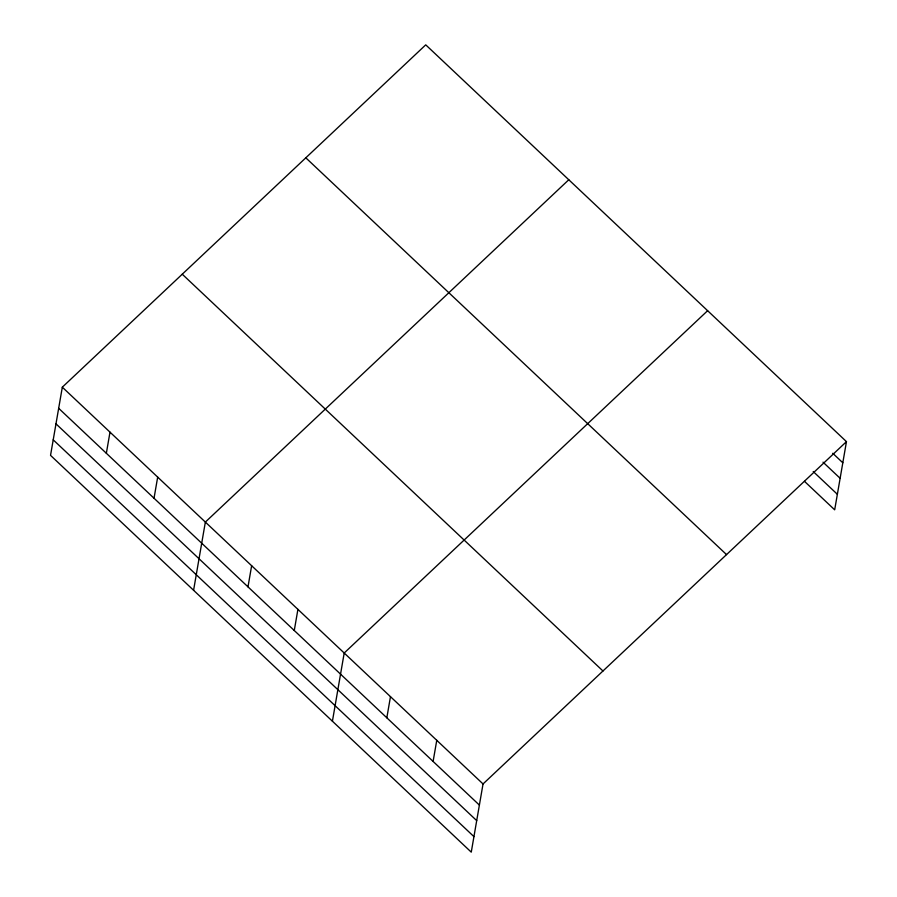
<?xml version="1.0" encoding="UTF-8"?>
<svg xmlns="http://www.w3.org/2000/svg" width="897" height="897" viewBox="0 0 897 897"><rect width="100%" height="100%" fill="white"/><g stroke="black" fill="none" stroke-linecap="round" stroke-linejoin="round"><path stroke-width="1.35" d="M62.319 387.179L50.535 455.362L471.261 852.15L483.035 783.956L846.465 441.638L425.739 44.85L62.319 387.179L483.035 783.956M106.351 453.277L109.995 432.141M154.026 498.25L157.681 477.114M193.584 590.271L205.357 522.076L568.788 179.759M247.987 586.862L251.642 565.727M294.272 630.501L297.916 609.377M332.417 721.21L344.201 653.016L707.632 310.698M386.831 717.802L390.475 696.666M433.105 761.441L436.761 740.317M846.465 441.638L834.681 509.821L804.508 481.364M832.752 453.277L842.81 462.774M823.031 462.168L840.13 478.303M813.22 471.53L837.372 494.303M305.81 157.816L726.536 554.604M182.248 274.202L602.963 670.99M58.664 408.303L479.39 805.091M55.984 423.833L476.699 820.62M53.215 439.833L473.941 836.621"/></g></svg>
